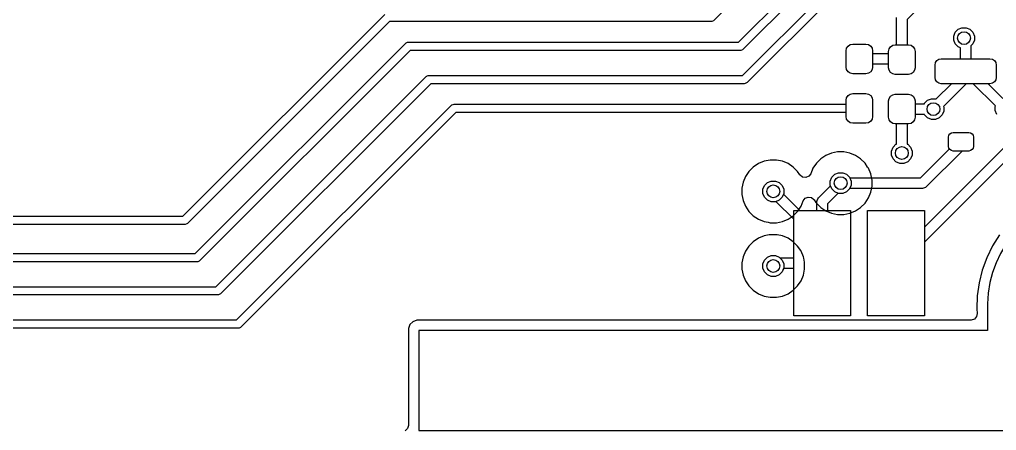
# Model space of a CAD drawing. Extents: x 0 to 3.78, y -0.8 to 2.03.
# Drawn here: x 2.316 to 3.243, y 0.001 to 0.392 of the extents above; entities that cross this region are included whole.
import ezdxf

# ---------------------------------------------------------------- set-up
doc = ezdxf.new("R2010")
doc.units = 0
doc.header["$MEASUREMENT"] = 0
doc.layers.add('BLACK', color=7, linetype='CONTINUOUS')

msp = doc.modelspace()

# ---------------------------------------------------------------- linework, layer by layer
at = {"layer": 'BLACK', "linetype": 'CONTINUOUS'}
for p, q in [((3.18885, 0.60454), (2.97522, 0.39092)), ((2.99837, 0.37008), (3.18521, 0.55692)), ((3.18962, 0.5502), (3.00278, 0.36336)), ((3.00231, 0.33858), (3.16651, 0.50278)), ((3.17092, 0.49606), (3.00672, 0.33186)), ((3.17924, 0.41232), (3.15854, 0.39163)), ((2.47081, 0.20472), (2.66257, 0.39648)), ((2.66699, 0.38976), (2.47522, 0.198)), ((2.97244, 0.38976), (2.66699, 0.38976)), ((2.97321, 0.38984), (2.97244, 0.38976)), ((2.97463, 0.39043), (2.97321, 0.38984)), ((2.97522, 0.39092), (2.97463, 0.39043)), ((3.14854, 0.36768), (3.14854, 0.3937)), ((3.15854, 0.39163), (3.15854, 0.36768)), ((3.20425, 0.37959), (3.20702, 0.38236)), ((3.20702, 0.38236), (3.21064, 0.38386)), ((3.21064, 0.38386), (3.21456, 0.38386)), ((3.21456, 0.38386), (3.21818, 0.38236)), ((3.21818, 0.38236), (3.22095, 0.37959)), ((3.20275, 0.37597), (3.20425, 0.37959)), ((3.20275, 0.37206), (3.20275, 0.37597)), ((3.20425, 0.36844), (3.20275, 0.37206)), ((3.22095, 0.37959), (3.22244, 0.37597)), ((3.22244, 0.37206), (3.22095, 0.36844)), ((3.22244, 0.37597), (3.22244, 0.37206)), ((2.48262, 0.16929), (2.68226, 0.36893)), ((2.68667, 0.3622), (2.48704, 0.16257)), ((2.68226, 0.36893), (2.68285, 0.36942)), ((2.68285, 0.36942), (2.68291, 0.36944)), ((2.68291, 0.36944), (2.68427, 0.37)), ((2.68427, 0.37), (2.68504, 0.37008)), ((2.68504, 0.37008), (2.99837, 0.37008)), ((3, 0.3622), (2.68667, 0.3622)), ((3.00077, 0.36228), (3, 0.3622)), ((3.00219, 0.36287), (3.00077, 0.36228)), ((3.00278, 0.36336), (3.00219, 0.36287)), ((3.10059, 0.36201), (3.10107, 0.36442)), ((3.10059, 0.36201), (3.10107, 0.36442)), ((3.10059, 0.34646), (3.10059, 0.36201)), ((3.10059, 0.34646), (3.10059, 0.36201)), ((3.10107, 0.36442), (3.10244, 0.36646)), ((3.10107, 0.36442), (3.10244, 0.36646)), ((3.10244, 0.36646), (3.10448, 0.36783)), ((3.10244, 0.36646), (3.10448, 0.36783)), ((3.10448, 0.36783), (3.10689, 0.36831)), ((3.10448, 0.36783), (3.10689, 0.36831)), ((3.10689, 0.36831), (3.11949, 0.36831)), ((3.10689, 0.36831), (3.11949, 0.36831)), ((3.11949, 0.36831), (3.1219, 0.36783)), ((3.11949, 0.36831), (3.1219, 0.36783)), ((3.1219, 0.36783), (3.12394, 0.36646)), ((3.1219, 0.36783), (3.12394, 0.36646)), ((3.12394, 0.36646), (3.12531, 0.36442)), ((3.12394, 0.36646), (3.12531, 0.36442)), ((3.12531, 0.36442), (3.12579, 0.36201)), ((3.12531, 0.36442), (3.12579, 0.36201)), ((3.12579, 0.36201), (3.12579, 0.35923)), ((3.12579, 0.36201), (3.12579, 0.34646)), ((3.14094, 0.36138), (3.14142, 0.36379)), ((3.14094, 0.36138), (3.14142, 0.36379)), ((3.14142, 0.36379), (3.14279, 0.36583)), ((3.14142, 0.36379), (3.14279, 0.36583)), ((3.14279, 0.36583), (3.14483, 0.3672)), ((3.14279, 0.36583), (3.14483, 0.3672)), ((3.14483, 0.3672), (3.14724, 0.36768)), ((3.14483, 0.3672), (3.14724, 0.36768)), ((3.14724, 0.36768), (3.14854, 0.36768)), ((3.14724, 0.36768), (3.15984, 0.36768)), ((3.15854, 0.36768), (3.15984, 0.36768)), ((3.15984, 0.36768), (3.16225, 0.3672)), ((3.15984, 0.36768), (3.16225, 0.3672)), ((3.16225, 0.3672), (3.1643, 0.36583)), ((3.16225, 0.3672), (3.1643, 0.36583)), ((3.1643, 0.36583), (3.16566, 0.36379)), ((3.1643, 0.36583), (3.16566, 0.36379)), ((3.16566, 0.36379), (3.16614, 0.36138)), ((3.16566, 0.36379), (3.16614, 0.36138)), ((3.20702, 0.36567), (3.20425, 0.36844)), ((3.20907, 0.36482), (3.20702, 0.36567)), ((3.20907, 0.35433), (3.20907, 0.36482)), ((3.22095, 0.36844), (3.21907, 0.36657)), ((3.21907, 0.36657), (3.21907, 0.35433)), ((3.12579, 0.35923), (3.14094, 0.35923)), ((3.14094, 0.35923), (3.14094, 0.36138)), ((3.14094, 0.34583), (3.14094, 0.36138)), ((3.16614, 0.36138), (3.16614, 0.34583)), ((3.16614, 0.36138), (3.16614, 0.34583)), ((3.18549, 0.35069), (3.18677, 0.3526)), ((3.18549, 0.35069), (3.18677, 0.3526)), ((3.18677, 0.3526), (3.18868, 0.35388)), ((3.18677, 0.3526), (3.18868, 0.35388)), ((3.18868, 0.35388), (3.19094, 0.35433)), ((3.18868, 0.35388), (3.19094, 0.35433)), ((3.19094, 0.35433), (3.20907, 0.35433)), ((3.19094, 0.35433), (3.2372, 0.35433)), ((3.21907, 0.35433), (3.2372, 0.35433)), ((3.2372, 0.35433), (3.23946, 0.35388)), ((3.2372, 0.35433), (3.23946, 0.35388)), ((3.23946, 0.35388), (3.24138, 0.3526)), ((3.23946, 0.35388), (3.24138, 0.3526)), ((3.24138, 0.3526), (3.24266, 0.35069)), ((3.24138, 0.3526), (3.24266, 0.35069)), ((3.10107, 0.34405), (3.10059, 0.34646)), ((3.10107, 0.34405), (3.10059, 0.34646)), ((3.10244, 0.342), (3.10107, 0.34405)), ((3.10244, 0.342), (3.10107, 0.34405)), ((3.12531, 0.34405), (3.12394, 0.342)), ((3.12531, 0.34405), (3.12394, 0.342)), ((3.12579, 0.34646), (3.12531, 0.34405)), ((3.12579, 0.34646), (3.12531, 0.34405)), ((3.14094, 0.34923), (3.12579, 0.34923)), ((3.12579, 0.34923), (3.12579, 0.34646)), ((3.14094, 0.34583), (3.14094, 0.34923)), ((3.14142, 0.34342), (3.14094, 0.34583)), ((3.14142, 0.34342), (3.14094, 0.34583)), ((3.14279, 0.34137), (3.14142, 0.34342)), ((3.14279, 0.34137), (3.14142, 0.34342)), ((3.16566, 0.34342), (3.1643, 0.34137)), ((3.16566, 0.34342), (3.1643, 0.34137)), ((3.16614, 0.34583), (3.16566, 0.34342)), ((3.16614, 0.34583), (3.16566, 0.34342)), ((3.18504, 0.34843), (3.18549, 0.35069)), ((3.18504, 0.34843), (3.18549, 0.35069)), ((3.18504, 0.33661), (3.18504, 0.34843)), ((3.18504, 0.33661), (3.18504, 0.34843)), ((3.24266, 0.35069), (3.24311, 0.34843)), ((3.24266, 0.35069), (3.24311, 0.34843)), ((3.24311, 0.34843), (3.24311, 0.33661)), ((3.24311, 0.34843), (3.24311, 0.33661)), ((2.50231, 0.1378), (2.70194, 0.33743)), ((2.70194, 0.33743), (2.70254, 0.33792)), ((2.70254, 0.33792), (2.70275, 0.33801)), ((2.70275, 0.33801), (2.70396, 0.33851)), ((2.70396, 0.33851), (2.70472, 0.33858)), ((2.70472, 0.33858), (3.00231, 0.33858)), ((3.10448, 0.34064), (3.10244, 0.342)), ((3.10448, 0.34064), (3.10244, 0.342)), ((3.10689, 0.34016), (3.10448, 0.34064)), ((3.10689, 0.34016), (3.10448, 0.34064)), ((3.11949, 0.34016), (3.10689, 0.34016)), ((3.11949, 0.34016), (3.10689, 0.34016)), ((3.1219, 0.34064), (3.11949, 0.34016)), ((3.1219, 0.34064), (3.11949, 0.34016)), ((3.12394, 0.342), (3.1219, 0.34064)), ((3.12394, 0.342), (3.1219, 0.34064)), ((3.14483, 0.34001), (3.14279, 0.34137)), ((3.14483, 0.34001), (3.14279, 0.34137)), ((3.14724, 0.33953), (3.14483, 0.34001)), ((3.14724, 0.33953), (3.14483, 0.34001)), ((3.15984, 0.33953), (3.14724, 0.33953)), ((3.15984, 0.33953), (3.14724, 0.33953)), ((3.16225, 0.34001), (3.15984, 0.33953)), ((3.16225, 0.34001), (3.15984, 0.33953)), ((3.1643, 0.34137), (3.16225, 0.34001)), ((3.1643, 0.34137), (3.16225, 0.34001)), ((3.18549, 0.33435), (3.18504, 0.33661)), ((3.18549, 0.33435), (3.18504, 0.33661)), ((3.18677, 0.33244), (3.18549, 0.33435)), ((3.18677, 0.33244), (3.18549, 0.33435)), ((3.24266, 0.33435), (3.24138, 0.33244)), ((3.24266, 0.33435), (3.24138, 0.33244)), ((3.24311, 0.33661), (3.24266, 0.33435)), ((3.24311, 0.33661), (3.24266, 0.33435)), ((2.70636, 0.33071), (2.50672, 0.13107)), ((3.00394, 0.33071), (2.70636, 0.33071)), ((3.00471, 0.33078), (3.00394, 0.33071)), ((3.00612, 0.33137), (3.00471, 0.33078)), ((3.00672, 0.33186), (3.00612, 0.33137)), ((3.18606, 0.31616), (3.20061, 0.33071)), ((3.18868, 0.33116), (3.18677, 0.33244)), ((3.18868, 0.33116), (3.18677, 0.33244)), ((3.19094, 0.33071), (3.18868, 0.33116)), ((3.19094, 0.33071), (3.18868, 0.33116)), ((3.20061, 0.33071), (3.19094, 0.33071)), ((3.2372, 0.33071), (3.19094, 0.33071)), ((3.21475, 0.33071), (3.19313, 0.30909)), ((3.22128, 0.33071), (3.21475, 0.33071)), ((3.24236, 0.30962), (3.22128, 0.33071)), ((3.2372, 0.33071), (3.23542, 0.33071)), ((3.23542, 0.33071), (3.24943, 0.31669)), ((3.23946, 0.33116), (3.2372, 0.33071)), ((3.23946, 0.33116), (3.2372, 0.33071)), ((3.24138, 0.33244), (3.23946, 0.33116)), ((3.24138, 0.33244), (3.23946, 0.33116)), ((3.10059, 0.31496), (3.10107, 0.31737)), ((3.10059, 0.31496), (3.10107, 0.31737)), ((3.10107, 0.31737), (3.10244, 0.31941)), ((3.10107, 0.31737), (3.10244, 0.31941)), ((3.10244, 0.31941), (3.10448, 0.32078)), ((3.10244, 0.31941), (3.10448, 0.32078)), ((3.10448, 0.32078), (3.10689, 0.32126)), ((3.10448, 0.32078), (3.10689, 0.32126)), ((3.10689, 0.32126), (3.11949, 0.32126)), ((3.10689, 0.32126), (3.11949, 0.32126)), ((3.11949, 0.32126), (3.1219, 0.32078)), ((3.11949, 0.32126), (3.1219, 0.32078)), ((3.1219, 0.32078), (3.12394, 0.31941)), ((3.1219, 0.32078), (3.12394, 0.31941)), ((3.12394, 0.31941), (3.12531, 0.31737)), ((3.12394, 0.31941), (3.12531, 0.31737)), ((3.12531, 0.31737), (3.12579, 0.31496)), ((3.12531, 0.31737), (3.12579, 0.31496)), ((3.14094, 0.31433), (3.14142, 0.31674)), ((3.14094, 0.31433), (3.14142, 0.31674)), ((3.14142, 0.31674), (3.14279, 0.31878)), ((3.14142, 0.31674), (3.14279, 0.31878)), ((3.14279, 0.31878), (3.14483, 0.32015)), ((3.14279, 0.31878), (3.14483, 0.32015)), ((3.14483, 0.32015), (3.14724, 0.32063)), ((3.14483, 0.32015), (3.14724, 0.32063)), ((3.14724, 0.32063), (3.15984, 0.32063)), ((3.14724, 0.32063), (3.15984, 0.32063)), ((3.15984, 0.32063), (3.16225, 0.32015)), ((3.15984, 0.32063), (3.16225, 0.32015)), ((3.16225, 0.32015), (3.1643, 0.31878)), ((3.16225, 0.32015), (3.1643, 0.31878)), ((3.1643, 0.31878), (3.16566, 0.31674)), ((3.1643, 0.31878), (3.16566, 0.31674)), ((3.16566, 0.31674), (3.16614, 0.31433)), ((3.16566, 0.31674), (3.16614, 0.31433)), ((3.17795, 0.3149), (3.18157, 0.3164)), ((3.18157, 0.3164), (3.18548, 0.3164)), ((3.18548, 0.3164), (3.18606, 0.31616)), ((2.52199, 0.1063), (2.72566, 0.30997)), ((2.72566, 0.30997), (2.72626, 0.31046)), ((2.72626, 0.31046), (2.72768, 0.31105)), ((2.72768, 0.31105), (2.72844, 0.31112)), ((2.72844, 0.31112), (3.10059, 0.31112)), ((3.10059, 0.31112), (3.10059, 0.31496)), ((3.10059, 0.29941), (3.10059, 0.31496)), ((3.12579, 0.31496), (3.12579, 0.29941)), ((3.12579, 0.31496), (3.12579, 0.29941)), ((3.14094, 0.29878), (3.14094, 0.31433)), ((3.14094, 0.29878), (3.14094, 0.31433)), ((3.16614, 0.31433), (3.16614, 0.31156)), ((3.16614, 0.31433), (3.16614, 0.29878)), ((3.16614, 0.31156), (3.17494, 0.31156)), ((3.17494, 0.31156), (3.17518, 0.31213)), ((3.17518, 0.31213), (3.17795, 0.3149)), ((3.19313, 0.30909), (3.19337, 0.30851)), ((3.19337, 0.30851), (3.19337, 0.3046)), ((3.24212, 0.30905), (3.24236, 0.30962)), ((3.24212, 0.30513), (3.24212, 0.30905)), ((2.73008, 0.30325), (2.52641, 0.09958)), ((3.10059, 0.30325), (2.73008, 0.30325)), ((3.10059, 0.29941), (3.10059, 0.30325)), ((3.10107, 0.297), (3.10059, 0.29941)), ((3.10107, 0.297), (3.10059, 0.29941)), ((3.10244, 0.29496), (3.10107, 0.297)), ((3.10244, 0.29496), (3.10107, 0.297)), ((3.12531, 0.297), (3.12394, 0.29496)), ((3.12531, 0.297), (3.12394, 0.29496)), ((3.12579, 0.29941), (3.12531, 0.297)), ((3.12579, 0.29941), (3.12531, 0.297)), ((3.14142, 0.29637), (3.14094, 0.29878)), ((3.14142, 0.29637), (3.14094, 0.29878)), ((3.16614, 0.29878), (3.16566, 0.29637)), ((3.16614, 0.29878), (3.16566, 0.29637)), ((3.17494, 0.30156), (3.16614, 0.30156)), ((3.16614, 0.30156), (3.16614, 0.29878)), ((3.17518, 0.30098), (3.17494, 0.30156)), ((3.17795, 0.29821), (3.17518, 0.30098)), ((3.18157, 0.29671), (3.17795, 0.29821)), ((3.1891, 0.29821), (3.18548, 0.29671)), ((3.19187, 0.30098), (3.1891, 0.29821)), ((3.19337, 0.3046), (3.19187, 0.30098)), ((3.24362, 0.30151), (3.24212, 0.30513)), ((3.10448, 0.29359), (3.10244, 0.29496)), ((3.10448, 0.29359), (3.10244, 0.29496)), ((3.10689, 0.29311), (3.10448, 0.29359)), ((3.10689, 0.29311), (3.10448, 0.29359)), ((3.11949, 0.29311), (3.10689, 0.29311)), ((3.11949, 0.29311), (3.10689, 0.29311)), ((3.1219, 0.29359), (3.11949, 0.29311)), ((3.1219, 0.29359), (3.11949, 0.29311)), ((3.12394, 0.29496), (3.1219, 0.29359)), ((3.12394, 0.29496), (3.1219, 0.29359)), ((3.14279, 0.29433), (3.14142, 0.29637)), ((3.14279, 0.29433), (3.14142, 0.29637)), ((3.14483, 0.29296), (3.14279, 0.29433)), ((3.14483, 0.29296), (3.14279, 0.29433)), ((3.14724, 0.29248), (3.14483, 0.29296)), ((3.14724, 0.29248), (3.14483, 0.29296)), ((3.14854, 0.29248), (3.14724, 0.29248)), ((3.15984, 0.29248), (3.14724, 0.29248)), ((3.14854, 0.27335), (3.14854, 0.29248)), ((3.15984, 0.29248), (3.15854, 0.29248)), ((3.15854, 0.29248), (3.15854, 0.27335)), ((3.16225, 0.29296), (3.15984, 0.29248)), ((3.16225, 0.29296), (3.15984, 0.29248)), ((3.1643, 0.29433), (3.16225, 0.29296)), ((3.1643, 0.29433), (3.16225, 0.29296)), ((3.16566, 0.29637), (3.1643, 0.29433)), ((3.16566, 0.29637), (3.1643, 0.29433)), ((3.18548, 0.29671), (3.18157, 0.29671)), ((3.17491, 0.19424), (3.25979, 0.27913)), ((3.19783, 0.28002), (3.19817, 0.28171)), ((3.19783, 0.28002), (3.19817, 0.28171)), ((3.19783, 0.27116), (3.19783, 0.28002)), ((3.19783, 0.27116), (3.19783, 0.28002)), ((3.19817, 0.28171), (3.19913, 0.28315)), ((3.19817, 0.28171), (3.19913, 0.28315)), ((3.19913, 0.28315), (3.20057, 0.28411)), ((3.19913, 0.28315), (3.20057, 0.28411)), ((3.20057, 0.28411), (3.20226, 0.28445)), ((3.20057, 0.28411), (3.20226, 0.28445)), ((3.20226, 0.28445), (3.21703, 0.28445)), ((3.20226, 0.28445), (3.21703, 0.28445)), ((3.21703, 0.28445), (3.21872, 0.28411)), ((3.21703, 0.28445), (3.21872, 0.28411)), ((3.21872, 0.28411), (3.22016, 0.28315)), ((3.21872, 0.28411), (3.22016, 0.28315)), ((3.22016, 0.28315), (3.22112, 0.28171)), ((3.22016, 0.28315), (3.22112, 0.28171)), ((3.22112, 0.28171), (3.22146, 0.28002)), ((3.22112, 0.28171), (3.22146, 0.28002)), ((3.22146, 0.28002), (3.22146, 0.27116)), ((3.22146, 0.28002), (3.22146, 0.27116)), ((3.1437, 0.26672), (3.1452, 0.27034)), ((3.1452, 0.27034), (3.14797, 0.27311)), ((3.14797, 0.27311), (3.14854, 0.27335)), ((3.15854, 0.27335), (3.15912, 0.27311)), ((3.15912, 0.27311), (3.16189, 0.27034)), ((3.16189, 0.27034), (3.16339, 0.26672)), ((3.26539, 0.27059), (3.17491, 0.1801)), ((3.19817, 0.26947), (3.19783, 0.27116)), ((3.19817, 0.26947), (3.19783, 0.27116)), ((3.19867, 0.26873), (3.19817, 0.26947)), ((3.19913, 0.26803), (3.19817, 0.26947)), ((3.22112, 0.26947), (3.22016, 0.26803)), ((3.22112, 0.26947), (3.22016, 0.26803)), ((3.22146, 0.27116), (3.22112, 0.26947)), ((3.22146, 0.27116), (3.22112, 0.26947)), ((3.08138, 0.26258), (3.07651, 0.25932)), ((3.0868, 0.26482), (3.08138, 0.26258)), ((3.08138, 0.26258), (3.08138, 0.26258)), ((3.09254, 0.26596), (3.0868, 0.26482)), ((3.0868, 0.26482), (3.0868, 0.26482)), ((3.0984, 0.26596), (3.09254, 0.26596)), ((3.10415, 0.26482), (3.0984, 0.26596)), ((3.10956, 0.26258), (3.10415, 0.26482)), ((3.10415, 0.26482), (3.10415, 0.26482)), ((3.11443, 0.25932), (3.10956, 0.26258)), ((3.10956, 0.26258), (3.10956, 0.26258)), ((3.1437, 0.26281), (3.1437, 0.26672)), ((3.1452, 0.25919), (3.1437, 0.26281)), ((3.16339, 0.26281), (3.16189, 0.25919)), ((3.16339, 0.26672), (3.16339, 0.26281)), ((3.17116, 0.24122), (3.19867, 0.26873)), ((3.21081, 0.26673), (3.17676, 0.23268)), ((3.20057, 0.26707), (3.19913, 0.26803)), ((3.20226, 0.26673), (3.20057, 0.26707)), ((3.21703, 0.26673), (3.20226, 0.26673)), ((3.21703, 0.26673), (3.21081, 0.26673)), ((3.21872, 0.26707), (3.21703, 0.26673)), ((3.21872, 0.26707), (3.21703, 0.26673)), ((3.22016, 0.26803), (3.21872, 0.26707)), ((3.22016, 0.26803), (3.21872, 0.26707)), ((3.01254, 0.25145), (3.00839, 0.24731)), ((3.01741, 0.25471), (3.01254, 0.25145)), ((3.01254, 0.25145), (3.01254, 0.25145)), ((3.02282, 0.25695), (3.01741, 0.25471)), ((3.01741, 0.25471), (3.01741, 0.25471)), ((3.02857, 0.25809), (3.02282, 0.25695)), ((3.02282, 0.25695), (3.02282, 0.25695)), ((3.03443, 0.25809), (3.02857, 0.25809)), ((3.04017, 0.25695), (3.03443, 0.25809)), ((3.04559, 0.25471), (3.04017, 0.25695)), ((3.04017, 0.25695), (3.04017, 0.25695)), ((3.05046, 0.25145), (3.04559, 0.25471)), ((3.04559, 0.25471), (3.04559, 0.25471)), ((3.0546, 0.24731), (3.05046, 0.25145)), ((3.05046, 0.25145), (3.05046, 0.25145)), ((3.07237, 0.25518), (3.06911, 0.25031)), ((3.07651, 0.25932), (3.07237, 0.25518)), ((3.07237, 0.25518), (3.07237, 0.25518)), ((3.07651, 0.25932), (3.07651, 0.25932)), ((3.11858, 0.25518), (3.11443, 0.25932)), ((3.11443, 0.25932), (3.11443, 0.25932)), ((3.12107, 0.25145), (3.11858, 0.25518)), ((3.11858, 0.25518), (3.11858, 0.25518)), ((3.12183, 0.25031), (3.12107, 0.25145)), ((3.14797, 0.25642), (3.1452, 0.25919)), ((3.15158, 0.25492), (3.14797, 0.25642)), ((3.1555, 0.25492), (3.15158, 0.25492)), ((3.15912, 0.25642), (3.1555, 0.25492)), ((3.16189, 0.25919), (3.15912, 0.25642)), ((3.00514, 0.24244), (3.00289, 0.23702)), ((3.00839, 0.24731), (3.00514, 0.24244)), ((3.00514, 0.24244), (3.00514, 0.24244)), ((3.00839, 0.24731), (3.00839, 0.24731)), ((3.05669, 0.24417), (3.0546, 0.24731)), ((3.0546, 0.24731), (3.0546, 0.24731)), ((3.05692, 0.24386), (3.05669, 0.24417)), ((3.05933, 0.24201), (3.05692, 0.24386)), ((3.06234, 0.24162), (3.05933, 0.24201)), ((3.06514, 0.24278), (3.06234, 0.24162)), ((3.06699, 0.24519), (3.06514, 0.24278)), ((3.06911, 0.25031), (3.06699, 0.24519)), ((3.06911, 0.25031), (3.06911, 0.25031)), ((3.08563, 0.23818), (3.08712, 0.2418)), ((3.08563, 0.23818), (3.08712, 0.2418)), ((3.08712, 0.2418), (3.08989, 0.24457)), ((3.08712, 0.2418), (3.08989, 0.24457)), ((3.08989, 0.24457), (3.09351, 0.24607)), ((3.08989, 0.24457), (3.09351, 0.24607)), ((3.09351, 0.24607), (3.09743, 0.24607)), ((3.09351, 0.24607), (3.09743, 0.24607)), ((3.09743, 0.24607), (3.10105, 0.24457)), ((3.09743, 0.24607), (3.10105, 0.24457)), ((3.10105, 0.24457), (3.10382, 0.2418)), ((3.10105, 0.24457), (3.10382, 0.2418)), ((3.10382, 0.2418), (3.10532, 0.23818)), ((3.10382, 0.2418), (3.10406, 0.24122)), ((3.10406, 0.24122), (3.17116, 0.24122)), ((3.12407, 0.2449), (3.12183, 0.25031)), ((3.12522, 0.23915), (3.12407, 0.2449)), ((3.00289, 0.23702), (3.00175, 0.23128)), ((3.00289, 0.23702), (3.00289, 0.23702)), ((3.02165, 0.23031), (3.02315, 0.23392)), ((3.02165, 0.23031), (3.02315, 0.23392)), ((3.02315, 0.23392), (3.02592, 0.23669)), ((3.02315, 0.23392), (3.02592, 0.23669)), ((3.02592, 0.23669), (3.02954, 0.23819)), ((3.02592, 0.23669), (3.02954, 0.23819)), ((3.02954, 0.23819), (3.03345, 0.23819)), ((3.02954, 0.23819), (3.03345, 0.23819)), ((3.03345, 0.23819), (3.03707, 0.23669)), ((3.03345, 0.23819), (3.03707, 0.23669)), ((3.03707, 0.23669), (3.03984, 0.23392)), ((3.03707, 0.23669), (3.03984, 0.23392)), ((3.03984, 0.23392), (3.04134, 0.23031)), ((3.03984, 0.23392), (3.04134, 0.23031)), ((3.07437, 0.22219), (3.08587, 0.23368)), ((3.08563, 0.23426), (3.08563, 0.23818)), ((3.08563, 0.23426), (3.08563, 0.23818)), ((3.08712, 0.23064), (3.08563, 0.23426)), ((3.08587, 0.23368), (3.08563, 0.23426)), ((3.10532, 0.23426), (3.10382, 0.23064)), ((3.10532, 0.23818), (3.10532, 0.23426)), ((3.12407, 0.22754), (3.12522, 0.23329)), ((3.12522, 0.23329), (3.12522, 0.23915)), ((3.17601, 0.23206), (3.17495, 0.23163)), ((3.17676, 0.23268), (3.17601, 0.23206)), ((3.17601, 0.23206), (3.17601, 0.23206)), ((3.00175, 0.23128), (3.00175, 0.22542)), ((3.00175, 0.22542), (3.00289, 0.21967)), ((3.02165, 0.22639), (3.02165, 0.23031)), ((3.02165, 0.22639), (3.02165, 0.23031)), ((3.02315, 0.22277), (3.02165, 0.22639)), ((3.02315, 0.22277), (3.02165, 0.22639)), ((3.02592, 0.22), (3.02315, 0.22277)), ((3.02592, 0.22), (3.02315, 0.22277)), ((3.03984, 0.22277), (3.03707, 0.22)), ((3.04134, 0.22639), (3.03984, 0.22277)), ((3.04134, 0.22639), (3.0411, 0.22581)), ((3.0411, 0.22581), (3.05674, 0.21017)), ((3.04134, 0.23031), (3.04134, 0.22639)), ((3.04134, 0.23031), (3.04134, 0.22639)), ((3.06183, 0.22179), (3.06463, 0.22295)), ((3.06463, 0.22295), (3.06764, 0.22256)), ((3.09294, 0.22661), (3.08291, 0.21658)), ((3.08989, 0.22787), (3.08712, 0.23064)), ((3.09351, 0.22637), (3.08989, 0.22787)), ((3.09351, 0.22637), (3.09294, 0.22661)), ((3.09743, 0.22637), (3.09351, 0.22637)), ((3.09743, 0.22637), (3.09351, 0.22637)), ((3.10105, 0.22787), (3.09743, 0.22637)), ((3.10105, 0.22787), (3.09743, 0.22637)), ((3.10382, 0.23064), (3.10105, 0.22787)), ((3.10382, 0.23064), (3.10105, 0.22787)), ((3.10406, 0.23122), (3.10382, 0.23064)), ((3.17323, 0.23122), (3.10406, 0.23122)), ((3.12183, 0.22213), (3.12407, 0.22754)), ((3.1742, 0.23132), (3.17323, 0.23122)), ((3.17495, 0.23163), (3.1742, 0.23132)), ((3.1742, 0.23132), (3.1742, 0.23132)), ((3.00289, 0.21967), (3.00289, 0.21967)), ((3.00289, 0.21967), (3.00514, 0.21426)), ((3.00514, 0.21426), (3.00514, 0.21426)), ((3.00514, 0.21426), (3.00839, 0.20939)), ((3.02954, 0.2185), (3.02592, 0.22)), ((3.02954, 0.2185), (3.02592, 0.22)), ((3.03345, 0.2185), (3.02954, 0.2185)), ((3.03345, 0.2185), (3.02954, 0.2185)), ((3.03707, 0.22), (3.03345, 0.2185)), ((3.03403, 0.21874), (3.03345, 0.2185)), ((3.05091, 0.20187), (3.03403, 0.21874)), ((3.0546, 0.20939), (3.05785, 0.21426)), ((3.05785, 0.21426), (3.05998, 0.21938)), ((3.05998, 0.21938), (3.06183, 0.22179)), ((3.06764, 0.22256), (3.07005, 0.22071)), ((3.07005, 0.22071), (3.07027, 0.22039)), ((3.07027, 0.22039), (3.07202, 0.21778)), ((3.07202, 0.21778), (3.07237, 0.21726)), ((3.07237, 0.21726), (3.07651, 0.21312)), ((3.07291, 0.21865), (3.073, 0.21963)), ((3.07291, 0.21017), (3.07291, 0.21865)), ((3.073, 0.21963), (3.07375, 0.22143)), ((3.07375, 0.22143), (3.07437, 0.22219)), ((3.07375, 0.22143), (3.07375, 0.22143)), ((3.08291, 0.21658), (3.08291, 0.21017)), ((3.11443, 0.21312), (3.11858, 0.21726)), ((3.11858, 0.21726), (3.12183, 0.22213)), ((0.9347, 0.20472), (2.47081, 0.20472)), ((3.00839, 0.20939), (3.00839, 0.20939)), ((3.00839, 0.20939), (3.01254, 0.20524)), ((3.01254, 0.20524), (3.01254, 0.20524)), ((3.01254, 0.20524), (3.01741, 0.20199)), ((3.04559, 0.20199), (3.05046, 0.20524)), ((3.05046, 0.20524), (3.0546, 0.20939)), ((3.05091, 0.11017), (3.05091, 0.21017)), ((3.05091, 0.21017), (3.10491, 0.21017)), ((3.05674, 0.21017), (3.07291, 0.21017)), ((3.07651, 0.21312), (3.07651, 0.21312)), ((3.07651, 0.21312), (3.08138, 0.20986)), ((3.08138, 0.20986), (3.08138, 0.20986)), ((3.08138, 0.20986), (3.08138, 0.20986)), ((3.08138, 0.20986), (3.0868, 0.20762)), ((3.08291, 0.21017), (3.10491, 0.21017)), ((3.0868, 0.20762), (3.09254, 0.20648)), ((3.09254, 0.20648), (3.0984, 0.20648)), ((3.0984, 0.20648), (3.10415, 0.20762)), ((3.10415, 0.20762), (3.10956, 0.20986)), ((3.10491, 0.21017), (3.10491, 0.11017)), ((3.10491, 0.21017), (3.10491, 0.11017)), ((3.10956, 0.20986), (3.11443, 0.21312)), ((3.12091, 0.11017), (3.12091, 0.21017)), ((3.12091, 0.21017), (3.17491, 0.21017)), ((3.12091, 0.11017), (3.12091, 0.21017)), ((3.12091, 0.21017), (3.17491, 0.21017)), ((3.17491, 0.21017), (3.17491, 0.19424)), ((3.17491, 0.21017), (3.17491, 0.11017)), ((2.47244, 0.19685), (0.93307, 0.19685)), ((2.47321, 0.19693), (2.47244, 0.19685)), ((2.47463, 0.19751), (2.47321, 0.19693)), ((2.47522, 0.198), (2.47463, 0.19751)), ((3.01741, 0.20199), (3.01741, 0.20199)), ((3.01741, 0.20199), (3.01741, 0.20199)), ((3.01741, 0.20199), (3.02282, 0.19975)), ((3.02282, 0.19975), (3.02652, 0.19901)), ((3.02652, 0.19901), (3.02768, 0.19878)), ((3.02768, 0.19878), (3.02768, 0.19878)), ((3.02768, 0.19878), (3.02857, 0.1986)), ((3.02857, 0.1986), (3.03443, 0.1986)), ((3.03443, 0.1986), (3.04017, 0.19975)), ((3.04017, 0.19975), (3.04559, 0.20199)), ((3.05091, 0.16517), (3.05091, 0.20187)), ((3.02282, 0.18608), (3.01741, 0.18384)), ((3.02768, 0.18705), (3.02282, 0.18608)), ((3.02282, 0.18608), (3.02282, 0.18608)), ((3.02857, 0.18722), (3.02768, 0.18705)), ((3.02768, 0.18705), (3.02768, 0.18705)), ((3.03443, 0.18722), (3.02857, 0.18722)), ((3.03532, 0.18705), (3.03443, 0.18722)), ((3.04017, 0.18608), (3.03532, 0.18705)), ((3.04559, 0.18384), (3.04017, 0.18608)), ((3.04017, 0.18608), (3.04017, 0.18608)), ((3.24629, 0.18706), (3.23968, 0.1765)), ((3.00839, 0.17644), (3.00514, 0.17157)), ((3.01254, 0.18058), (3.00839, 0.17644)), ((3.00839, 0.17644), (3.00839, 0.17644)), ((3.01741, 0.18384), (3.01254, 0.18058)), ((3.01254, 0.18058), (3.01254, 0.18058)), ((3.01741, 0.18384), (3.01741, 0.18384)), ((3.05046, 0.18058), (3.04559, 0.18384)), ((3.04559, 0.18384), (3.04559, 0.18384)), ((3.0546, 0.17644), (3.05046, 0.18058)), ((3.05046, 0.18058), (3.05046, 0.18058)), ((3.05753, 0.17206), (3.0546, 0.17644)), ((3.0546, 0.17644), (3.0546, 0.17644)), ((3.17491, 0.1801), (3.17491, 0.11017)), ((3.23968, 0.1765), (3.2342, 0.16531)), ((3.23968, 0.1765), (3.23968, 0.1765)), ((0.92683, 0.16929), (2.48262, 0.16929)), ((3.00514, 0.17157), (3.00289, 0.16616)), ((3.00514, 0.17157), (3.00514, 0.17157)), ((3.02592, 0.16583), (3.02954, 0.16733)), ((3.02592, 0.16583), (3.02954, 0.16733)), ((3.02954, 0.16733), (3.03345, 0.16733)), ((3.02954, 0.16733), (3.03345, 0.16733)), ((3.03345, 0.16733), (3.03707, 0.16583)), ((3.03345, 0.16733), (3.03707, 0.16583)), ((3.05785, 0.17157), (3.05753, 0.17206)), ((3.0601, 0.16616), (3.05785, 0.17157)), ((2.48425, 0.16142), (0.9252, 0.16142)), ((2.48502, 0.16149), (2.48425, 0.16142)), ((2.48644, 0.16208), (2.48502, 0.16149)), ((2.48704, 0.16257), (2.48644, 0.16208)), ((3.00289, 0.16616), (3.00175, 0.16041)), ((3.00175, 0.16041), (3.00175, 0.15455)), ((3.00289, 0.16616), (3.00289, 0.16616)), ((3.02165, 0.15944), (3.02315, 0.16306)), ((3.02165, 0.15944), (3.02315, 0.16306)), ((3.02165, 0.15552), (3.02165, 0.15944)), ((3.02165, 0.15552), (3.02165, 0.15944)), ((3.02315, 0.16306), (3.02592, 0.16583)), ((3.02315, 0.16306), (3.02592, 0.16583)), ((3.03707, 0.16583), (3.03984, 0.16306)), ((3.03707, 0.16583), (3.03773, 0.16517)), ((3.03773, 0.16517), (3.05091, 0.16517)), ((3.03984, 0.16306), (3.04134, 0.15944)), ((3.04134, 0.15944), (3.04134, 0.15552)), ((3.06035, 0.1649), (3.0601, 0.16616)), ((3.06113, 0.16096), (3.06035, 0.1649)), ((3.06124, 0.16041), (3.06113, 0.16096)), ((3.06124, 0.15455), (3.06124, 0.16041)), ((3.2342, 0.16531), (3.22992, 0.15361)), ((3.00175, 0.15455), (3.00289, 0.1488)), ((3.00289, 0.1488), (3.00289, 0.1488)), ((3.00289, 0.1488), (3.00514, 0.14339)), ((3.02315, 0.1519), (3.02165, 0.15552)), ((3.02315, 0.1519), (3.02165, 0.15552)), ((3.02592, 0.14913), (3.02315, 0.1519)), ((3.02592, 0.14913), (3.02315, 0.1519)), ((3.02954, 0.14763), (3.02592, 0.14913)), ((3.02954, 0.14763), (3.02592, 0.14913)), ((3.03707, 0.14913), (3.03345, 0.14763)), ((3.03707, 0.14913), (3.03345, 0.14763)), ((3.03984, 0.1519), (3.03707, 0.14913)), ((3.03984, 0.1519), (3.03707, 0.14913)), ((3.04134, 0.15552), (3.03984, 0.1519)), ((3.0412, 0.15517), (3.03984, 0.1519)), ((3.05091, 0.15517), (3.0412, 0.15517)), ((3.05091, 0.11017), (3.05091, 0.15517)), ((3.05785, 0.14339), (3.0601, 0.1488)), ((3.0601, 0.1488), (3.06124, 0.15455)), ((3.22992, 0.15361), (3.22688, 0.14152)), ((3.00514, 0.14339), (3.00514, 0.14339)), ((3.00514, 0.14339), (3.00839, 0.13852)), ((3.03345, 0.14763), (3.02954, 0.14763)), ((3.03345, 0.14763), (3.02954, 0.14763)), ((3.0546, 0.13852), (3.05785, 0.14339)), ((3.22688, 0.14152), (3.22512, 0.12918)), ((3.22688, 0.14152), (3.22688, 0.14152)), ((2.50394, 0.12992), (0.91339, 0.12992)), ((0.91502, 0.1378), (2.50231, 0.1378)), ((2.50471, 0.13), (2.50394, 0.12992)), ((2.50612, 0.13058), (2.50471, 0.13)), ((2.50672, 0.13107), (2.50612, 0.13058)), ((3.00839, 0.13852), (3.00839, 0.13852)), ((3.00839, 0.13852), (3.01254, 0.13438)), ((3.01254, 0.13438), (3.01254, 0.13438)), ((3.01254, 0.13438), (3.01741, 0.13112)), ((3.01741, 0.13112), (3.01741, 0.13112)), ((3.01741, 0.13112), (3.01741, 0.13112)), ((3.01741, 0.13112), (3.02282, 0.12888)), ((3.04017, 0.12888), (3.04559, 0.13112)), ((3.04559, 0.13112), (3.05046, 0.13438)), ((3.05046, 0.13438), (3.0546, 0.13852)), ((3.02282, 0.12888), (3.02857, 0.12774)), ((3.02857, 0.12774), (3.03443, 0.12774)), ((3.03443, 0.12774), (3.04017, 0.12888)), ((3.22512, 0.12918), (3.22465, 0.11673)), ((3.22512, 0.12918), (3.22512, 0.12918)), ((3.22495, 0.11229), (3.22436, 0.10932)), ((3.22465, 0.11673), (3.22465, 0.11673)), ((3.22465, 0.11673), (3.22495, 0.11229)), ((0.90321, 0.1063), (2.52199, 0.1063)), ((2.68932, 0.10453), (2.68654, 0.10176)), ((2.69294, 0.10604), (2.68932, 0.10453)), ((3.21909, 0.10604), (2.69294, 0.10604)), ((3.10491, 0.11017), (3.05091, 0.11017)), ((3.10491, 0.11017), (3.05091, 0.11017)), ((3.17491, 0.11017), (3.12091, 0.11017)), ((3.17491, 0.11017), (3.12091, 0.11017)), ((3.21949, 0.10605), (3.21909, 0.10604)), ((3.22236, 0.10703), (3.21949, 0.10605)), ((3.22436, 0.10932), (3.22236, 0.10703)), ((3.23491, 0.11117), (3.23491, 0.09617)), ((2.52362, 0.09843), (0.90157, 0.09843)), ((2.52439, 0.0985), (2.52362, 0.09843)), ((2.52581, 0.09909), (2.52439, 0.0985)), ((2.52641, 0.09958), (2.52581, 0.09909)), ((2.68654, 0.10176), (2.68504, 0.09814)), ((2.68504, 0.09814), (2.68504, 0.00587)), ((2.69491, 0.09617), (2.69491, 0.00117)), ((3.23491, 0.09617), (2.69491, 0.09617)), ((2.68426, 0.00293), (2.68211, 0.00079)), ((2.68504, 0.00587), (2.68426, 0.00293)), ((2.69491, 0.00117), (3.77559, 0.00117))]:
    msp.add_line(p, q, dxfattribs=at)
at = {"layer": 'BLACK'}
for centre in [(3.2126, 0.37402), (3.2126, 0.37402), (3.18352, 0.30656), (3.18352, 0.30656), (3.15354, 0.26476), (3.15354, 0.26476), (3.09547, 0.23622), (3.09547, 0.23622), (3.0315, 0.22835), (3.0315, 0.22835), (3.0315, 0.15748), (3.0315, 0.15748)]:
    msp.add_circle(centre, 0.0061, dxfattribs=at)
msp.add_arc((3.34404, 0.11848), 0.10937, -259.927, -176.16727, dxfattribs=at)

doc.saveas('drawing.dxf')
